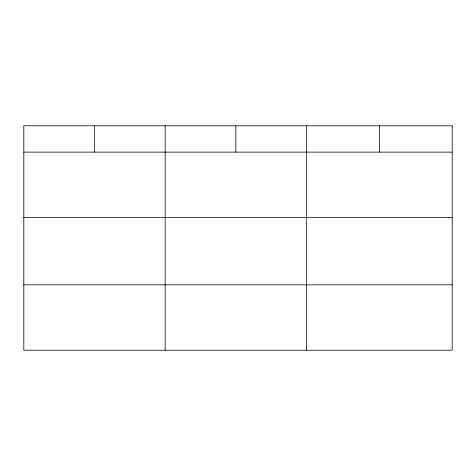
<?xml version="1.0" encoding="UTF-8"?>
<svg xmlns="http://www.w3.org/2000/svg" width="476" height="476" viewBox="0 0 476 476"><rect width="100%" height="100%" fill="white"/><g stroke="black" fill="none" stroke-linecap="round" stroke-linejoin="round"><path stroke-width="0.71" d="M23.8 152.136L452.2 152.136M23.8 217.502L452.2 217.502M23.8 284.844L452.2 284.844M379.372 125.795L379.372 152.136M306.544 125.795L306.544 350.205M235.858 125.795L235.858 152.136M165.172 125.795L165.172 350.205M94.486 125.795L94.486 152.136M452.2 125.795L23.8 125.795L23.8 350.205L452.2 350.205L452.2 125.795"/></g></svg>
